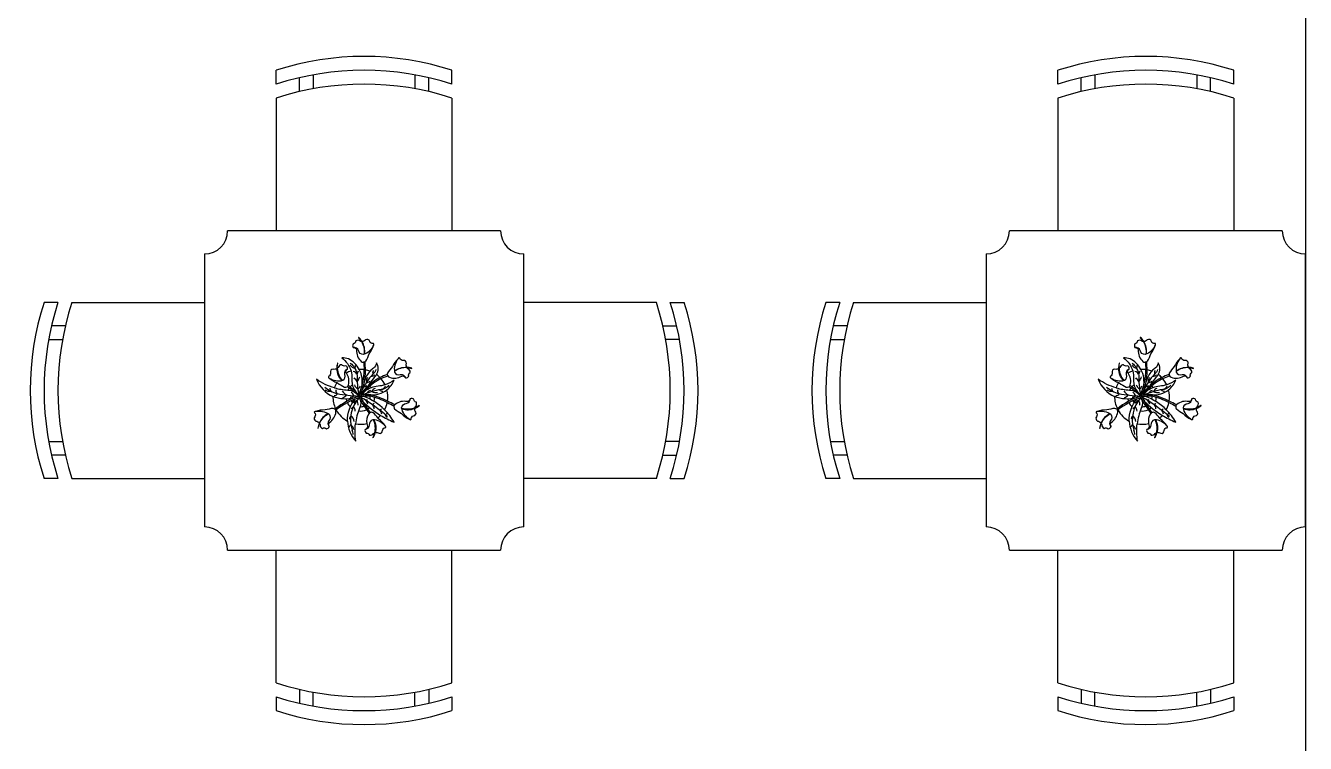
# Model space of a CAD drawing. Header units: millimetres. Extents: x 290.7 to 367.8, y 729.2 to 750.9.
# Drawn here: x 332.558 to 335.325, y 744.56 to 746.111 of the extents above; entities that cross this region are included whole.
import ezdxf

# ---------------------------------------------------------------- set-up
doc = ezdxf.new("R2010")
doc.units = ezdxf.units.MM
doc.layers.add('LAYOUT', color=4, linetype='Continuous')
doc.layers.add('VEGET', color=64, linetype='Continuous')

# ---------------------------------------------------------------- blocks, each defined once
blk = doc.blocks.new('VASO FLOR')
at = {"layer": 'VEGET', "color": 13}
for points in [[(0.0291, 0.1175, -0.195055), (0.0228, 0.1231, 0.501368), (0.0133, 0.1224, -0.376344), (0.0048, 0.1206, 0.636994), (0.0029, 0.1171, 0.091173), (0.0064, 0.0968, 0.036395), (0.0087, 0.079, 0.096784), (0.0105, 0.0768, 0.035642)], [(0.0029, 0.1171, 0.212423), (0.0178, 0.0915, 0.368913), (0.0306, 0.0964, -0.372027), (0.0435, 0.0995, 0.287974)], [(0.0131, 0.0754, 0.182881), (0.0182, 0.0758, 0.232624), (0.0349, 0.0964, -0.389519), (0.0435, 0.0995, 0.287974), (0.046, 0.1071, -0.393845), (0.0424, 0.1147, 0.34066), (0.0329, 0.1169, -0.062762), (0.0301, 0.1172, -0.064896)], [(-0.0794, 0.0877, -0.062762), (-0.0817, 0.0861, 0.34066), (-0.0891, 0.0798, -0.393845), (-0.0886, 0.0713, 0.287974), (-0.0828, 0.0658, -0.389519), (-0.0738, 0.0671, 0.232624), (-0.0493, 0.0568, 0.182881), (-0.0446, 0.0589, -0.033616)], [(-0.0553, 0.1005, -0.212423), (-0.0564, 0.0709, -0.368913), (-0.07, 0.0691, 0.372027), (-0.0828, 0.0658, -0.287974)], [(-0.043, 0.0614, 0.096784), (-0.0425, 0.0642, 0.036395), (-0.0489, 0.0809, 0.091173), (-0.0553, 0.1005, 0.636994), (-0.0587, 0.1026, -0.376344), (-0.067, 0.1003, 0.501368), (-0.0757, 0.0963, -0.195055), (-0.0786, 0.0885, 0.06826)], [(0.1037, 0.0678, -0.062762), (0.1025, 0.0703, 0.34066), (0.0974, 0.0786, -0.393845), (0.089, 0.0795, 0.287974), (0.0826, 0.0747, -0.389519), (0.0824, 0.0656, 0.232624), (0.0683, 0.0432, 0.058292), (0.0683, 0.0415, 0.020555)], [(0.0693, 0.0386, 0.222448), (0.0744, 0.0352, 0.036395), (0.092, 0.0388, 0.091173), (0.1124, 0.042, 0.636994), (0.115, 0.045, -0.376344), (0.114, 0.0536, 0.501368), (0.1116, 0.0628, -0.195055), (0.1043, 0.0669, 0.06826)], [(0.1124, 0.042, -0.212423), (0.0833, 0.0478, -0.368913), (0.0838, 0.0616, 0.372027), (0.0826, 0.0747, -0.287974)], [(-0.0755, 0.0087, -0.195055), (-0.0805, 0.0019, 0.501368), (-0.079, -0.0075, -0.376344), (-0.0763, -0.0157, 0.636994), (-0.0727, -0.0174, 0.084136), (-0.0542, -0.0127, 0.053439)], [(-0.0541, 0.0162, 0.007798), (-0.055, 0.0164, -0.389519), (-0.0589, 0.0247, 0.287974), (-0.0666, 0.0264, -0.393845), (-0.074, 0.0222, 0.34066), (-0.0752, 0.0125, -0.062762), (-0.0753, 0.0097, -0.064896)], [(-0.0727, -0.0174, 0.212423), (-0.0486, -0.0002, 0.368913), (-0.0546, 0.0121, -0.372027), (-0.0589, 0.0247, 0.287974)], [(-0.0542, -0.0127, 0.006984), (-0.0528, -0.012, 0.036395), (-0.0353, -0.0081, 0.401755), (-0.0329, 0.0016, 0.224419), (-0.0541, 0.0162, -0.389519)], [(0.0625, -0.0042, 0.031062), (0.0472, -0.0033, 0.401755), (0.0422, -0.0119, 0.182145), (0.0541, -0.0295, -0.389519)], [(0.0858, -0.005, 0.212423), (0.0577, -0.0146, 0.368913), (0.06, -0.0282, -0.372027), (0.0605, -0.0414, 0.287974)], [(0.081, -0.0308, -0.195055), (0.0877, -0.0258, 0.501368), (0.0889, -0.0163, -0.376344), (0.0887, -0.0076, 0.636994), (0.0858, -0.005, 0.091173), (0.0651, -0.0045, 0.005326), (0.0625, -0.0042, 0.035051)], [(0.0541, -0.0295, 0.048427), (0.0591, -0.0324, -0.389519), (0.0605, -0.0414, 0.287974), (0.0674, -0.0453, -0.393845), (0.0756, -0.0433, 0.34066), (0.0796, -0.0344, -0.062762), (0.0805, -0.0317, -0.064896)], [(-0.0164, -0.0564, 0.154212), (-0.0205, -0.0578, 0.036395), (-0.0305, -0.0727, 0.091173), (-0.0427, -0.0893, 0.636994), (-0.0425, -0.0933, -0.376344), (-0.0357, -0.0987, 0.501368), (-0.0275, -0.1035, -0.195055), (-0.0194, -0.1013, 0.06826)], [(-0.0427, -0.0893, -0.212423), (-0.0179, -0.073, -0.368913), (-0.0086, -0.0831, 0.372027), (0.0015, -0.0916, -0.287974)], [(-0.0183, -0.1015, -0.062762), (-0.0157, -0.1024, 0.34066), (-0.0062, -0.1048, -0.393845), (0.0004, -0.0995, 0.287974), (0.0015, -0.0916, -0.389519), (-0.0048, -0.085, 0.232624), (-0.0106, -0.0591, 0.124656), (-0.0134, -0.057, -0.002356)]]:
    blk.add_lwpolyline(points, format="xyb", dxfattribs=at)
at = {"layer": 'VEGET', "color": 40}
for points in [[(0.0159, 0.093, -0.172607), (0.0291, 0.1175, -0.810808)], [(0.0301, 0.1172, 0.176058), (0.0168, 0.0928, 0.243738)], [(0.0301, 0.1172, -0.064896), (0.0388, 0.1231, 0.810808), (0.0384, 0.1239, 0.06826), (0.0291, 0.1175, -0.195055)], [(-0.0786, 0.0885, 0.06826), (-0.0899, 0.0897, 0.810808), (-0.0898, 0.0888, -0.064896), (-0.0794, 0.0877, -0.062762)], [(-0.0794, 0.0877, -0.179373), (-0.0558, 0.0721, -0.243738)], [(-0.0554, 0.0731, 0.172607), (-0.0786, 0.0885, 0.810808)], [(0.1037, 0.0678, -0.179373), (0.0845, 0.0471, -0.243738)], [(0.0854, 0.0465, 0.172607), (0.1043, 0.0669, 0.810808)], [(0.1043, 0.0669, 0.06826), (0.1073, 0.0778, 0.810808), (0.1064, 0.0779, -0.064896), (0.1037, 0.0678, -0.062762)], [(-0.0753, 0.0097, -0.064896), (-0.0819, 0.0179, 0.810808), (-0.0827, 0.0174, 0.06826), (-0.0755, 0.0087, -0.195055)], [(-0.0499, -0.0023, -0.172607), (-0.0755, 0.0087, -0.810808)], [(-0.0753, 0.0097, 0.179373), (-0.0493, -0.0014, 0.243738)], [(0.0805, -0.0317, 0.176058), (0.0592, -0.0139, 0.243738)], [(0.0595, -0.013, -0.172607), (0.081, -0.0308, -0.810808)], [(0.0805, -0.0317, -0.064896), (0.0845, -0.0415, 0.810808), (0.0854, -0.0412, 0.06826), (0.081, -0.0308, -0.195055)], [(-0.0203, -0.0735, 0.172607), (-0.0194, -0.1013, 0.810808)], [(-0.0183, -0.1015, -0.179373), (-0.0193, -0.0733, -0.243738)], [(-0.0194, -0.1013, 0.06826), (-0.0139, -0.1112, 0.810808), (-0.0131, -0.1106, -0.064896), (-0.0183, -0.1015, -0.062762)]]:
    blk.add_lwpolyline(points, format="xyb", dxfattribs=at)
at = {"layer": 'VEGET'}
for points in [[(-0.043, 0.0614, -0.105036), (-0.0446, 0.0589, -0.232624)], [(-0.0446, 0.0589, -0.033616), (-0.0324, 0.0487, 0.044708)], [(-0.03, 0.0505, 0.035076), (-0.043, 0.0614, 0.096784)], [(-0.0059, 0.0601, 0.275681), (-0.0241, 0.0782, -0.234589), (-0.0204, 0.0651, 0.047492), (-0.021, 0.0556, 0.04348)], [(-0.021, 0.0556, 0.1286), (-0.0137, 0.0312)], [(-0.0147, 0.0667, -0.172243), (-0.0122, 0.0551, 0.077621), (-0.0036, 0.0132, 0.077621)], [(-0.0015, 0.0319, 0.006234), (-0.0051, 0.0544, 0.056573), (-0.0059, 0.0601, -0.234589)], [(0.0229, 0.0575, -0.059667), (0.0141, 0.0447, 0.116627), (0.0015, 0.0166)], [(0.0294, 0.063, -0.192821), (0.0242, 0.0444, 0.073411), (0.0029, 0.0045, 0.073411)], [(0.0105, 0.0768, 0.035642), (0.004, 0.0608, 0.042088)], [(0.0072, 0.0607, -0.033571), (0.0131, 0.0754, 0.182881)], [(0.0105, 0.0768, 0.105036), (0.0131, 0.0754, 0.232624)], [(0.0331, 0.0528, 0.127589), (0.0296, 0.0787, -0.086131), (0.0229, 0.0575, 0.067782)], [(-0.0403, 0.0416, 0.151618), (-0.073, 0.0412, 0.069982), (-0.0845, 0.0327, -0.168565), (-0.0503, 0.0266, 0.046466)], [(-0.0636, 0.0377, -0.205437), (-0.0344, 0.0291, 0.058316), (-0.0026, 0.0027, 0.058316)], [(-0.0096, 0.0187, 0.179213), (-0.0403, 0.0416, 0.069982)], [(0.0514, 0.0363, 0.04487), (0.0164, 0.0204, 0.057779), (0.0154, 0.0197, 0.066188), (0.0029, 0.0045)], [(0.0532, 0.0338, 0.045412), (0.0182, 0.018, 0.0595), (0.0172, 0.0173, 0.072643), (0.0042, 0.0011)], [(0.0152, 0.0195, 0.188192), (0.0331, 0.0528, -0.146551)], [(0.0683, 0.0415, 0.020555), (0.0514, 0.0363, 0.105029)], [(0.0532, 0.0338, -0.019885), (0.0693, 0.0386, 0.222448)], [(0.0693, 0.0386, -0.105295), (0.0683, 0.0415, -0.232624)], [(-0.0503, 0.0266, -0.082744), (-0.0368, 0.0157, 0.276015), (-0.0011, 0.003)], [(0.0602, 0.0187, 0.10961), (0.0081, 0.007)], [(0.0133, -0.0016, 0.060604), (0.0627, 0.0041, 0.179336)], [(0.0627, 0.0041, 0.039304), (0.0935, 0.0142, 0.068382), (0.0602, 0.0187, 0.070573)], [(-0.0499, -0.0246, -0.085249), (-0.0905, -0.0389, 0.196212), (-0.0392, -0.0399, 0.116806)], [(-0.0499, -0.0246, 0.057879), (-0.0262, -0.0074, -0.147369), (-0.0138, -0.0007)], [(-0.0041, -0.009, -0.177901), (-0.0392, -0.0399, 0.085249)], [(0.0209, -0.0553, -0.194857), (-0.0009, -0.0092)], [(0.0028, -0.0016, -0.251756), (0.0198, -0.0173, 0.06874), (0.0372, -0.0474, -0.179247)], [(-0.0162, -0.0546, 0.002909), (-0.0164, -0.0564, 0.154212)], [(0.0209, -0.0553, 0.179247), (0.0645, -0.0732, -0.074362), (0.0372, -0.0474, 0.10465)], [(-0.0164, -0.0564, -0.105383), (-0.0134, -0.057, -0.232624)], [(-0.0134, -0.057, -0.002356), (-0.0133, -0.0555, 0.146929)]]:
    blk.add_lwpolyline(points, format="xyb", dxfattribs=at)
at = {"layer": 'VEGET', "color": 253}
for points in [[(-0.021, 0.0556, 0.04348), (-0.03, 0.0505, 0.035076)], [(0.004, 0.0608, 0.042088), (-0.0059, 0.0601, 0.275681)], [(0.0229, 0.0575, 0.067782), (0.0072, 0.0607, -0.033571)], [(-0.0324, 0.0487, 0.044708), (-0.0403, 0.0416, 0.151618)], [(0.0514, 0.0363, 0.105029), (0.0331, 0.0528, 0.127589)], [(0.0602, 0.0187, 0.070573), (0.0532, 0.0338, -0.019885)], [(-0.0503, 0.0266, 0.046466), (-0.0541, 0.0162, 0.007798)], [(0.0625, -0.0042, 0.035051), (0.0627, 0.0041, 0.039304)], [(-0.0542, -0.0127, 0.053439), (-0.0499, -0.0246, -0.085249)], [(-0.0392, -0.0399, 0.116806), (-0.0162, -0.0546, 0.002909)], [(-0.0133, -0.0555, 0.146929), (0.0209, -0.0553, 0.179247)], [(0.0372, -0.0474, 0.10465), (0.0541, -0.0295, 0.048427)]]:
    blk.add_lwpolyline(points, format="xyb", dxfattribs=at)
at = {"layer": 'VEGET'}
for centre, radius, start, end in [((-0.0081, 0.063), 0.00889, 190.0696, 242.4893), ((-0.0165, 0.0565), 0.00837, 303.75, 6.6047), ((0.1196, 0.0238), 0.1213, 162.2507, 188.8754), ((0.1196, 0.0238), 0.1183, 161.8438, 191.1841), ((0.0134, 0.0514), 0.0129, 326.903, 24.0222), ((-0.0579, 0.0504), 0.0163, 262.1173, 302.3996), ((-0.0529, 0.0375), 0.00384, 347.7837, 86.1504), ((-0.0397, 0.0198), 0.0114, 74.4948, 123.9772), ((-0.048, 0.0308), 0.0114, 0.087, 39.539), ((-0.1141, -0.0369), 0.1183, 19.5464, 46.3581), ((-0.1141, -0.0369), 0.1213, 17.6761, 46.0909), ((-0.046, 0.0199), 0.021, 0.2098, 31.9202), ((0.0065, 0.0487), 0.0227, 197.7137, 226.0983), ((-0.0173, 0.0404), 0.0114, 315.4705, 358.6447), ((-0.0124, 0.0292), 0.00882, 310.2753, 0.9375), ((0.0214, 0.0313), 0.00953, 146.4115, 207.5873), ((0.0001, 0.0565), 0.0323, 293.555, 316.3797), ((0.0203, 0.0535), 0.0125, 277.0801, 314.9015), ((-0.0338, -0.0202), 0.0411, 77.7818, 91.7847), ((0.0031, -0.2119), 0.2149, 94.0661, 99.4742), ((-0.0166, 0.0254), 0.0164, 243.1659, 284.9091), ((-0.0272, 0.0133), 0.0152, 345.7417, 17.1654), ((-0.0012, 0.0012), 0.00174, 314.65, 87.003), ((0.001, -0.0017), 0.00173, 2.627, 123.0897), ((0.0043, -0.0007), 0.00179, 92.3845, 209.4432), ((0.1068, -0.3913), 0.4056, 94.473, 104.6473), ((0.0685, 0.203), 0.2119, 252.3591, 262.9907), ((0.0232, 0.0191), 0.0158, 151.6018, 190.6697), ((0.0099, 0.0093), 0.00848, 322, 352.8592), ((0.0182, -0.0108), 0.015, 56.375, 95.861), ((0.0274, 0.0113), 0.00708, 327.9521, 11.4034), ((0.0343, -0.0054), 0.013, 48.4367, 93.9009), ((0.0442, 0.0143), 0.00966, 338.1322, 6.3235), ((0.0531, -0.0051), 0.0158, 52.6194, 89.7867), ((0.0631, 0.0153), 0.00622, 332.211, 7.6106), ((0.0742, 0.019), 0.00856, 229.7898, 280.5429), ((-0.0378, -0.022), 0.00735, 203.814, 275.5362), ((-0.4126, 0.4839), 0.636, 306.1946, 310.4548), ((-0.0278, 0.0072), 0.0251, 256.5993, 286.539), ((0.0031, -0.2119), 0.2119, 90.8381, 99.5417), ((-0.0375, -0.019), 0.017, 334.3619, 7.256), ((-0.0136, -0.0185), 0.013, 64.5644, 106.8546), ((0.1391, -0.0715), 0.1562, 152.8584, 173.7893), ((0.1391, -0.0715), 0.1532, 152.8584, 174.0196), ((-0.0245, -0.0045), 0.0166, 322.7842, 352.3137), ((0.0315, -0.017), 0.0289, 164.8456, 182.9382), ((0.0753, 0.0023), 0.0727, 183.0631, 242.2401), ((0.0685, 0.203), 0.2149, 252.1973, 262.9232), ((0.0008, -0.0258), 0.0166, 41.5787, 80.2806), ((0.0203, -0.027), 0.0129, 167.7674, 199.4141), ((0.0064, -0.0417), 0.0175, 49.8832, 85.8669), ((-0.0705, 0.031), 0.069, 273.9339, 298.9476), ((-0.0635, -0.0266), 0.0154, 277.8461, 326.7854), ((-0.0176, 0.0465), 0.0879, 243.6765, 247.9444), ((-0.0456, -0.0301), 0.00972, 316.6993, 9.1037), ((0.0188, -0.0617), 0.0202, 50.365, 94.1894), ((0.0268, -0.0436), 0.00813, 177.3069, 222.6417), ((0.0389, -0.0582), 0.00748, 162.8431, 213.365), ((0.0338, -0.0769), 0.0211, 62.7714, 95.4783), ((0.0069, -0.1329), 0.0788, 56.5887, 63.9854)]:
    blk.add_arc(centre, radius, start, end, dxfattribs=at)
at = {"layer": 'VEGET', "color": 253}
for radius, start, end in [(0.0308, 84.2431, 93.4142), (0.0308, 169.041, 181.0997), (0.0216, 174.2307, 178.5976), (0.0308, 125.0447, 127.268), (0.0216, 90.892, 95.6625), (0.0216, 30.7535, 48.7009), (0.0308, 48.3792, 53.4825), (0.0308, 26.2812, 42.5077), (0.0308, 186.6896, 196.6917), (0.0216, 186.5653, 188.9477), (0.0308, 234.041, 243.4388), (0.0216, 235.7381, 239.9995), (0.0308, 249.0542, 269.9881), (0.0216, 247.9956, 262.5455), (0.0216, 313.9366, 336.7486), (0.0308, 307.6543, 340.4806), (0.0216, 344.7669, 352.6586), (0.0308, 346.0982, 356.1349)]:
    blk.add_arc((0.0034, 0.0014), radius, start, end, dxfattribs=at)
blk = doc.blocks.new('MESA BEIRAMAR')
at = {"layer": 'LAYOUT'}
for p, q in [((-0.19, 0.3168), (-0.19, 0.3468)), ((-0.11, 0.337), (-0.11, 0.307)), ((0.11, 0.337), (0.11, 0.307)), ((0.19, 0.3168), (0.19, 0.3468)), ((-0.14, 0.3007), (-0.14, 0.3307)), ((0.14, 0.3007), (0.14, 0.3307)), ((-0.19, 0.2868), (-0.19, 0)), ((0.19, 0.2868), (0.19, 0)), ((0.295, 0), (-0.295, 0)), ((-0.345, -0.05), (-0.345, -0.64)), ((0.345, -0.64), (0.345, -0.05)), ((-0.6618, -0.155), (-0.6918, -0.155)), ((-0.6318, -0.155), (-0.345, -0.155)), ((0.6318, -0.155), (0.345, -0.155)), ((0.6618, -0.155), (0.6918, -0.155)), ((-0.6457, -0.205), (-0.6757, -0.205)), ((0.6457, -0.205), (0.6757, -0.205)), ((-0.682, -0.235), (-0.652, -0.235)), ((0.682, -0.235), (0.652, -0.235)), ((-0.682, -0.455), (-0.652, -0.455)), ((0.682, -0.455), (0.652, -0.455)), ((-0.6457, -0.485), (-0.6757, -0.485)), ((0.6457, -0.485), (0.6757, -0.485)), ((-0.6618, -0.535), (-0.6918, -0.535)), ((-0.6318, -0.535), (-0.345, -0.535)), ((0.6318, -0.535), (0.345, -0.535)), ((0.6618, -0.535), (0.6918, -0.535)), ((-0.295, -0.69), (0.295, -0.69)), ((-0.19, -0.9768), (-0.19, -0.69)), ((0.19, -0.9768), (0.19, -0.69)), ((-0.14, -0.9907), (-0.14, -1.0207)), ((0.14, -0.9907), (0.14, -1.0207)), ((-0.19, -1.0068), (-0.19, -1.0368)), ((-0.11, -1.027), (-0.11, -0.997)), ((0.11, -1.027), (0.11, -0.997)), ((0.19, -1.0068), (0.19, -1.0368))]:
    blk.add_line(p, q, dxfattribs=at)
for centre, radius, start, end in [((0, -0.2398), 0.6167, 72.0547, 107.9453), ((0, -0.2698), 0.6167, 72.0547, 107.9453), ((0, -0.2998), 0.6167, 72.0547, 107.9453), ((-0.345, 0), 0.05, 270, 0), ((0.345, 0), 0.05, 180, 270), ((-0.1052, -0.345), 0.6167, 162.0547, 197.9453), ((-0.0752, -0.345), 0.6167, 162.0547, 197.9453), ((-0.0452, -0.345), 0.6167, 162.0547, 197.9453), ((0.0452, -0.345), 0.6167, 342.0547, 17.9453), ((0.0752, -0.345), 0.6167, 342.0547, 17.9453), ((0.1052, -0.345), 0.6167, 342.0547, 17.9453), ((-0.345, -0.69), 0.05, 360, 90), ((0.345, -0.69), 0.05, 90, 180), ((0, -0.3902), 0.6167, 252.0547, 287.9453), ((0, -0.4202), 0.6167, 252.0547, 287.9453), ((0, -0.4502), 0.6167, 252.0547, 287.9453)]:
    blk.add_arc(centre, radius, start, end, dxfattribs=at)

msp = doc.modelspace()

# ---------------------------------------------------------------- linework, layer by layer
at = {"color": 6}
msp.add_line((335.3247, 748.4967), (335.3247, 744.0467), dxfattribs=at)
at = {"layer": 'LAYOUT'}
for p, q in [((334.7897, 745.9848), (334.7897, 746.0148)), ((334.8397, 745.9687), (334.8397, 745.9987)), ((334.8697, 746.0049), (334.8697, 745.9749)), ((335.0897, 746.0049), (335.0897, 745.9749)), ((335.1197, 745.9687), (335.1197, 745.9987)), ((335.1697, 745.9848), (335.1697, 746.0148)), ((334.7897, 745.9548), (334.7897, 745.668)), ((335.1697, 745.9548), (335.1697, 745.668)), ((335.2747, 745.668), (334.6847, 745.668)), ((334.6347, 745.618), (334.6347, 745.028)), ((335.3247, 745.028), (335.3247, 745.618)), ((334.3179, 745.513), (334.2879, 745.513)), ((334.3479, 745.513), (334.6347, 745.513)), ((334.334, 745.463), (334.304, 745.463)), ((334.2978, 745.433), (334.3278, 745.433)), ((334.2978, 745.213), (334.3278, 745.213)), ((334.334, 745.183), (334.304, 745.183)), ((334.3179, 745.133), (334.2879, 745.133)), ((334.3479, 745.133), (334.6347, 745.133)), ((334.6847, 744.978), (335.2747, 744.978)), ((334.7897, 744.6911), (334.7897, 744.978)), ((335.1697, 744.6911), (335.1697, 744.978)), ((334.8397, 744.6772), (334.8397, 744.6472)), ((334.8697, 744.641), (334.8697, 744.671)), ((335.0897, 744.641), (335.0897, 744.671)), ((335.1197, 744.6772), (335.1197, 744.6472)), ((334.7897, 744.6611), (334.7897, 744.6311)), ((335.1697, 744.6611), (335.1697, 744.6311))]:
    msp.add_line(p, q, dxfattribs=at)
for centre, radius, start, end in [((334.9797, 745.4282), 0.6167, 72.0547, 107.9453), ((334.9797, 745.3982), 0.6167, 72.0547, 107.9453), ((334.9797, 745.3682), 0.6167, 72.0547, 107.9453), ((334.6347, 745.668), 0.05, 270, 0), ((335.3247, 745.668), 0.05, 180, 270), ((334.8746, 745.323), 0.6167, 162.0547, 197.9453), ((334.9046, 745.323), 0.6167, 162.0547, 197.9453), ((334.9346, 745.323), 0.6167, 162.0547, 197.9453), ((334.6347, 744.978), 0.05, 360, 90), ((335.3247, 744.978), 0.05, 90, 180), ((334.9797, 745.2778), 0.6167, 252.0547, 287.9453), ((334.9797, 745.2478), 0.6167, 252.0547, 287.9453), ((334.9797, 745.2178), 0.6167, 252.0547, 287.9453)]:
    msp.add_arc(centre, radius, start, end, dxfattribs=at)

# ---------------------------------------------------------------- block references
msp.add_blockref('MESA BEIRAMAR', (333.2897, 745.668), dxfattribs=at)
at = {"layer": 'LAYOUT', "rotation": 315}
for p in [(333.2782, 745.3107), (334.9682, 745.3107)]:
    msp.add_blockref('VASO FLOR', p, dxfattribs=at)

doc.saveas('drawing.dxf')
